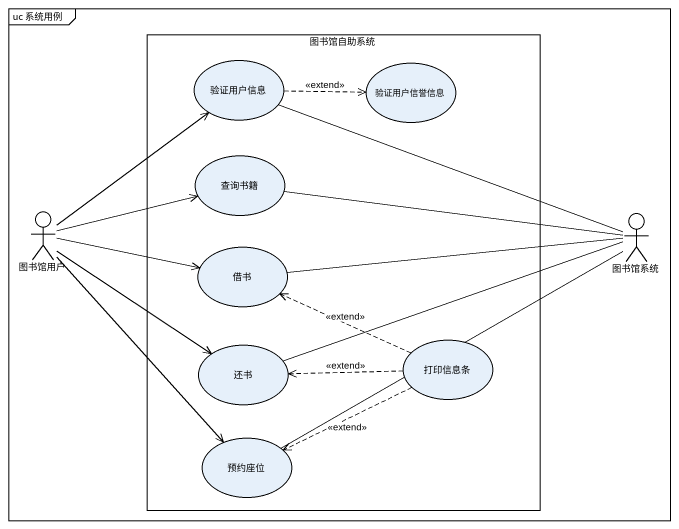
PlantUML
@startuml
mainframe uc 系统用例
rectangle 图书馆自助系统 {
  usecase 验证用户信息
  usecase 验证用户信誉信息
  usecase 查询书籍
  usecase 借书
  usecase 还书
  usecase 打印信息条
  usecase 预约座位
}
actor 图书馆用户
actor 图书馆系统
验证用户信息 .right.> 验证用户信誉信息 : <<extend>>
验证用户信息 -right- 图书馆系统
查询书籍 -right- 图书馆系统
图书馆用户 -up-> 验证用户信息
图书馆用户 -right-> 查询书籍
图书馆用户 -right-> 借书
图书馆用户 --> 还书
图书馆用户 --> 预约座位
借书 -right- 图书馆系统
还书 -right- 图书馆系统
打印信息条 .left.> 借书 : <<extend>>
打印信息条 .left.> 还书 : <<extend>>
打印信息条 .left.> 预约座位 : <<extend>>
预约座位 -right- 图书馆系统
@enduml
